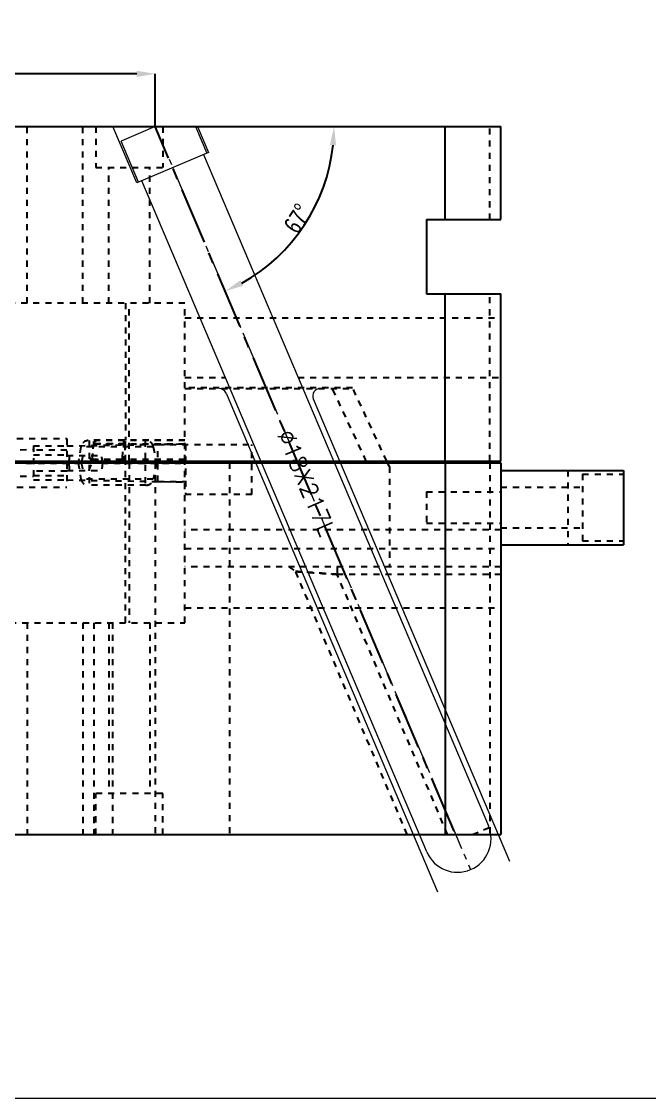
# Model space of a CAD drawing. Header units: millimetres. Extents: x 583 to 1942, y -5112 to 253.
# Drawn here: x 1312.8 to 1481.8, y -4929.3 to -4639.5 of the extents above; entities that cross this region are included whole.
import ezdxf
from ezdxf.enums import TextEntityAlignment as Align

# ---------------------------------------------------------------- set-up
doc = ezdxf.new("R2010")
doc.units = ezdxf.units.MM
doc.header["$LTSCALE"] = 16.335
doc.header["$PDMODE"] = 3
doc.header["$PDSIZE"] = 0.3125
doc.linetypes.add('CENTER', pattern=[0.6, 0.375, -0.075, 0.075, -0.075])
doc.linetypes.add('HIDDEN', pattern=[0.2, 0.1, -0.1])
doc.layers.get('0').update_dxf_attribs({"linetype": 'CONTINUOUS'})
doc.layers.get('Defpoints').update_dxf_attribs({"linetype": 'CONTINUOUS'})
doc.layers.add('DEFAULT_2', color=8, linetype='HIDDEN')
doc.layers.add('epin', color=13, linetype='CONTINUOUS', lineweight=9)
doc.layers.add('slide', color=42, linetype='CONTINUOUS', lineweight=20)
doc.styles.get("Standard").update_dxf_attribs({"font": 'txt', "width": 0.8})
doc.styles.add('TXT', font='txt.shx', dxfattribs={"bigfont": 'gbcbig.shx'})
doc.dimstyles.new('副本 11', dxfattribs={"dimtxt": 2.5, "dimasz": 2.5, "dimexe": 1.25, "dimexo": 0.625, "dimtad": 1, "dimdsep": 46, "dimtxsty": 'Standard', "dimcen": 2.5, "dimadec": 0, "dimazin": 0, "dimtfac": 1, "dimtmove": 0, "dimatfit": 3, "dimfxl": 0, "dimarcsym": 0})

# ---------------------------------------------------------------- blocks, each defined once
blk = doc.blocks.new('*D462')
at = {"layer": 'Defpoints', "color": 0}
for p in [(1041.82, -4667.77), (1348.82, -4667.77), (1441.82, -4667.77), (1383.03, -4701.58), (1429.3, -4857.36)]:
    blk.add_point(p, dxfattribs=at)
at = {"layer": 'epin', "color": 4, "lineweight": -2}
blk.add_arc((1348.82, -4667.77), 48.1, 298.9588, 354.0412, dxfattribs=at)
at = {"layer": 'epin', "color": 4}
for points in [[(1395.83, -4672.72), (1397.49, -4672.8), (1396.92, -4667.77)], [(1372.47, -4710.6), (1371.74, -4709.1), (1367.61, -4712.04)]]:
    blk.add_solid(points, dxfattribs=at)
at = {"layer": 'epin', "color": 6, "insert": (1387.1, -4692.55), "char_height": 5, "attachment_point": 5, "rotation": 57.0755}
blk.add_mtext('67°', dxfattribs=at)
blk = doc.blocks.new('*D464')
at = {"layer": 'Defpoints', "color": 0}
for p in [(1241.82, -4653.57), (1241.82, -4667.77), (1348.82, -4667.77)]:
    blk.add_point(p, dxfattribs=at)
at = {"layer": 'epin', "color": 4, "lineweight": -2}
for p, q in [((1241.82, -4667.77), (1241.82, -4653.57)), ((1343.82, -4653.57), (1246.82, -4653.57)), ((1348.82, -4667.77), (1348.82, -4653.57))]:
    blk.add_line(p, q, dxfattribs=at)
at = {"layer": 'epin', "color": 4}
for points in [[(1246.82, -4652.74), (1246.82, -4654.4), (1241.82, -4653.57)], [(1343.82, -4652.74), (1343.82, -4654.4), (1348.82, -4653.57)]]:
    blk.add_solid(points, dxfattribs=at)
at = {"layer": 'epin', "color": 6, "insert": (1286.37, -4651.07), "char_height": 5, "attachment_point": 5}
blk.add_mtext('107', dxfattribs=at)
blk = doc.blocks.new('*D465')
at = {"layer": 'Defpoints', "color": 0}
for p in [(1041.82, -4667.77), (1134.82, -4667.77), (1441.82, -4667.77), (1100.61, -4701.58), (1054.34, -4857.36)]:
    blk.add_point(p, dxfattribs=at)
at = {"layer": 'epin', "color": 4, "lineweight": -2}
blk.add_arc((1134.82, -4667.77), 48.1, 185.9588, 241.0412, dxfattribs=at)
at = {"layer": 'epin', "color": 4}
for points in [[(1086.15, -4672.8), (1087.81, -4672.72), (1086.72, -4667.77)], [(1111.9, -4709.1), (1111.17, -4710.6), (1116.03, -4712.04)]]:
    blk.add_solid(points, dxfattribs=at)
at = {"layer": 'epin', "color": 6, "insert": (1096.55, -4692.55), "char_height": 5, "attachment_point": 5, "rotation": 302.9245}
blk.add_mtext('67°', dxfattribs=at)

msp = doc.modelspace()

# ---------------------------------------------------------------- linework, layer by layer
at = {"color": 7, "linetype": 'Continuous'}
for p, q in [((1041.821, -4667.766), (1441.821, -4667.766)), ((1426.821, -4692.766), (1426.821, -4667.766)), ((1441.821, -4692.766), (1441.821, -4667.766)), ((1421.821, -4692.766), (1441.821, -4692.766)), ((1421.821, -4692.766), (1421.821, -4712.766)), ((1421.821, -4712.766), (1441.821, -4712.766)), ((1426.821, -4757.766), (1426.821, -4712.766)), ((1441.821, -4757.766), (1441.821, -4712.766)), ((1041.821, -4757.766), (1441.821, -4757.766)), ((1041.821, -4758.266), (1441.821, -4758.266)), ((1331.821, -4758.266), (1331.864, -4757.766)), ((1340.821, -4758.266), (1340.821, -4757.766)), ((1356.821, -4757.766), (1356.821, -4758.266)), ((1411.354, -4758.266), (1411.121, -4757.766)), ((1426.821, -4758.266), (1426.821, -4858.266)), ((1441.821, -4758.266), (1441.821, -4858.266)), ((1441.821, -4760.266), (1474.821, -4760.266)), ((1474.821, -4760.266), (1474.821, -4780.266)), ((1441.821, -4780.266), (1474.821, -4780.266)), ((1041.821, -4858.266), (1441.821, -4858.266))]:
    msp.add_line(p, q, dxfattribs=at)
msp.add_arc((1330.884, -4757.266), 1, 291.25, 329.63962, dxfattribs=at)
at = {"layer": 'DEFAULT_2', "color": 8, "linetype": 'HIDDEN'}
for p, q in [((1314.321, -4715.266), (1314.321, -4667.766)), ((1329.321, -4715.266), (1329.321, -4667.766)), ((1332.821, -4667.766), (1332.821, -4678.766)), ((1350.821, -4667.766), (1350.821, -4678.766)), ((1438.821, -4692.766), (1438.821, -4667.766)), ((1332.821, -4678.766), (1350.821, -4678.766)), ((1336.321, -4715.266), (1336.321, -4678.766)), ((1347.321, -4715.266), (1347.321, -4678.766)), ((1438.821, -4757.766), (1438.821, -4712.766)), ((1356.821, -4715.266), (1126.821, -4715.266)), ((1340.821, -4715.266), (1340.821, -4752.066)), ((1341.821, -4757.766), (1341.821, -4715.266)), ((1356.821, -4757.766), (1356.821, -4715.266)), ((1356.821, -4719.266), (1441.821, -4719.266)), ((1356.821, -4735.266), (1367.696, -4735.266)), ((1387.25, -4735.266), (1441.821, -4735.266)), ((1401.935, -4738.066), (1356.821, -4738.066)), ((1356.821, -4738.266), (1402.028, -4738.266)), ((1405.604, -4757.766), (1396.418, -4738.066)), ((1411.121, -4757.766), (1401.935, -4738.066)), ((1311.594, -4751.734), (1325.061, -4751.734)), ((1325.061, -4751.734), (1325.061, -4764.799)), ((1356.821, -4752.266), (1330.797, -4752.266)), ((1331.061, -4752.266), (1331.061, -4764.266)), ((1331.881, -4757.353), (1332.343, -4752.066)), ((1332.343, -4752.066), (1356.821, -4752.066)), ((1340.313, -4752.066), (1339.85, -4757.353)), ((1340.733, -4752.266), (1340.733, -4753.179)), ((1340.821, -4757.766), (1340.821, -4752.266)), ((1346.061, -4752.266), (1346.061, -4764.266)), ((1279.836, -4755), (1316.016, -4754.684)), ((1316.016, -4753.694), (1325.061, -4753.694)), ((1316.016, -4753.694), (1316.016, -4762.839)), ((1325.061, -4754.873), (1316.016, -4754.873)), ((1325.061, -4753.694), (1356.821, -4753.139)), ((1328.828, -4753.919), (1328.061, -4758.266)), ((1348.295, -4753.919), (1328.828, -4753.919)), ((1331.864, -4757.766), (1332.266, -4753.179)), ((1340.733, -4753.179), (1340.288, -4758.266)), ((1356.821, -4753.179), (1340.733, -4753.179)), ((1348.295, -4753.919), (1349.061, -4758.266)), ((1349.538, -4753.266), (1374.821, -4753.266)), ((1349.538, -4763.266), (1349.538, -4753.266)), ((1356.921, -4753.266), (1356.921, -4766.766)), ((1374.821, -4766.766), (1374.821, -4753.266)), ((1314.064, -4758.326), (1328.123, -4758.326)), ((1316.016, -4756.074), (1325.061, -4756.074)), ((1325.061, -4756.266), (1334.424, -4756.266)), ((1328.061, -4758.266), (1328.828, -4762.614)), ((1334.588, -4758.266), (1334.424, -4756.266)), ((1334.588, -4758.266), (1334.424, -4760.266)), ((1334.459, -4758.326), (1356.821, -4758.326)), ((1356.821, -4757.353), (1339.85, -4757.353)), ((1339.85, -4758.266), (1339.85, -4757.353)), ((1340.821, -4801.266), (1340.821, -4758.266)), ((1341.821, -4758.266), (1341.821, -4801.266)), ((1349.061, -4758.266), (1348.295, -4762.614)), ((1348.821, -4758.266), (1348.821, -4858.266)), ((1356.821, -4801.266), (1356.821, -4758.266)), ((1356.821, -4758.29), (1356.821, -4758.266)), ((1356.821, -4758.296), (1356.821, -4758.29)), ((1368.821, -4758.266), (1368.821, -4858.266)), ((1411.821, -4759.266), (1411.354, -4758.266)), ((1438.821, -4758.266), (1438.821, -4858.266)), ((1325.061, -4760.459), (1316.016, -4760.459)), ((1325.061, -4760.266), (1334.424, -4760.266)), ((1411.821, -4759.266), (1411.821, -4786.266)), ((1459.821, -4760.266), (1459.821, -4780.266)), ((1279.836, -4761.533), (1316.016, -4761.848)), ((1316.016, -4761.66), (1325.061, -4761.66)), ((1316.016, -4762.839), (1325.061, -4762.839)), ((1325.061, -4762.839), (1356.821, -4763.393)), ((1348.295, -4762.614), (1328.828, -4762.614)), ((1349.538, -4763.266), (1356.921, -4763.266)), ((1463.821, -4761.266), (1474.821, -4761.266)), ((1463.821, -4761.266), (1463.821, -4779.266)), ((1311.594, -4764.799), (1325.061, -4764.799)), ((1346.325, -4764.266), (1330.797, -4764.266)), ((1374.821, -4766.766), (1356.821, -4766.766)), ((1421.821, -4766.016), (1441.821, -4766.016)), ((1421.821, -4766.016), (1421.821, -4774.516)), ((1441.821, -4764.766), (1463.821, -4764.766)), ((1421.821, -4774.516), (1441.821, -4774.516)), ((1441.821, -4776.266), (1356.821, -4776.266)), ((1441.821, -4775.766), (1463.821, -4775.766)), ((1356.821, -4781.266), (1441.821, -4781.266)), ((1463.821, -4779.266), (1474.821, -4779.266)), ((1441.821, -4786.266), (1356.821, -4786.266)), ((1384.761, -4786.266), (1386.602, -4787.485)), ((1397.797, -4786.266), (1397.797, -4788.266)), ((1386.602, -4787.485), (1386.602, -4787.485)), ((1416.647, -4858.266), (1386.602, -4787.485)), ((1441.821, -4788.266), (1397.797, -4788.266)), ((1427.51, -4858.266), (1397.797, -4788.266)), ((1356.821, -4797.266), (1441.821, -4797.266)), ((1126.821, -4801.266), (1356.821, -4801.266)), ((1314.321, -4801.266), (1314.321, -4858.266)), ((1329.321, -4801.266), (1329.321, -4858.266)), ((1332.321, -4801.266), (1332.321, -4858.266)), ((1336.321, -4801.266), (1336.321, -4847.266)), ((1337.321, -4801.266), (1337.321, -4858.266)), ((1347.321, -4801.266), (1347.321, -4847.266)), ((1350.821, -4847.266), (1332.821, -4847.266)), ((1332.821, -4858.266), (1332.821, -4847.266)), ((1350.821, -4858.266), (1350.821, -4847.266)), ((1438.689, -4856.449), (1434.407, -4858.266))]:
    msp.add_line(p, q, dxfattribs=at)
at = {"layer": 'DEFAULT_2', "color": 1, "linetype": 'CENTER', "ltscale": 2.509301}
msp.add_line((1429.297, -4857.358), (1348.821, -4667.766), dxfattribs=at)
at = {"layer": 'DEFAULT_2', "color": 8, "linetype": 'HIDDEN'}
for centre, radius, start, end in [((1330.797, -4754.266), 2, 90, 170), ((1333.262, -4753.266), 1, 90, 175), ((1346.325, -4754.266), 2, 10, 90), ((1498.759, -4798.167), 174.517, 166.10801, 166.78345), ((1498.759, -4718.366), 174.517, 193.21655, 193.89199), ((1330.884, -4757.266), 1, 270, 291.25), ((1330.884, -4757.266), 1, 329.63962, 355), ((1330.797, -4762.266), 2, 190, 270), ((1346.325, -4762.266), 2, 270, 350)]:
    msp.add_arc(centre, radius, start, end, dxfattribs=at)
for centre, major_axis, ratio, start_param, end_param in [((1321.305, -4758.266), (2.795, 4.636), 0.7368303, -1.152689, -0.7474227), ((1321.305, -4758.266), (-2.795, 4.636), 0.7368303, -2.3941699, -1.9889037), ((1327.893, -4758.285), (-2.548, 4.223), 0.7368471, -1.9850469, -1.5370698), ((1327.893, -4758.248), (2.548, 4.223), 0.7368471, -1.6045229, -1.1565458)]:
    msp.add_ellipse(centre, major_axis=major_axis, ratio=ratio, start_param=start_param, end_param=end_param, dxfattribs=at)
for points, knots in [([(1340.733, -4753.179), (1340.183, -4753.174), (1339.103, -4753.164), (1337.535, -4753.152), (1336.295, -4753.146), (1335.379, -4753.144), (1334.765, -4753.143), (1334.209, -4753.144), (1333.716, -4753.146), (1333.29, -4753.148), (1332.936, -4753.152), (1332.687, -4753.156), (1332.527, -4753.161), (1332.435, -4753.163), (1332.366, -4753.167), (1332.312, -4753.169), (1332.286, -4753.175), (1332.266, -4753.175), (1332.266, -4753.179)], [0, 0, 0, 0, 0.1950224, 0.3826039, 0.5554775, 0.6343047, 0.7070071, 0.7728947, 0.8313227, 0.8817489, 0.9236706, 0.956714, 0.9698043, 0.9805576, 0.9889573, 0.9949939, 0.9986626, 1, 1, 1, 1]), ([(1332.266, -4753.179), (1332.266, -4753.175), (1332.286, -4753.175), (1332.311, -4753.169), (1332.366, -4753.167), (1332.435, -4753.163), (1332.527, -4753.161), (1332.687, -4753.156), (1332.935, -4753.152), (1333.289, -4753.148), (1333.715, -4753.146), (1334.208, -4753.144), (1334.764, -4753.143), (1335.377, -4753.144), (1336.293, -4753.146), (1337.534, -4753.152), (1339.102, -4753.164), (1340.183, -4753.174), (1340.733, -4753.179)], [0, 0, 0, 0, 0.001335, 0.0049982, 0.0110279, 0.0194208, 0.0301684, 0.0432475, 0.0762591, 0.1181626, 0.1685619, 0.2269717, 0.2928429, 0.3655331, 0.4443552, 0.6172282, 0.8049096, 1, 1, 1, 1]), ([(1331.881, -4757.353), (1331.88, -4757.357), (1331.9, -4757.358), (1331.922, -4757.363), (1331.973, -4757.365), (1332.037, -4757.369), (1332.123, -4757.372), (1332.273, -4757.376), (1332.506, -4757.38), (1332.838, -4757.384), (1333.238, -4757.387), (1333.702, -4757.389), (1334.436, -4757.389), (1335.474, -4757.387), (1336.836, -4757.38), (1338.314, -4757.369), (1339.331, -4757.359), (1339.85, -4757.353)], [0, 0, 0, 0, 0.0012635, 0.004842, 0.0107865, 0.0190965, 0.0297653, 0.0427725, 0.0756625, 0.1174785, 0.1678335, 0.2262378, 0.2921454, 0.4438231, 0.6169368, 0.8047978, 1, 1, 1, 1]), ([(1339.85, -4757.353), (1339.339, -4757.359), (1338.335, -4757.369), (1336.876, -4757.38), (1335.528, -4757.387), (1334.341, -4757.39), (1333.475, -4757.389), (1332.896, -4757.385), (1332.557, -4757.382), (1332.287, -4757.376), (1332.086, -4757.373), (1331.962, -4757.362), (1331.898, -4757.363), (1331.882, -4757.355)], [0, 0, 0, 0, 0.1925154, 0.3779654, 0.5492972, 0.7000772, 0.8245625, 0.8754478, 0.918098, 0.9521279, 0.9772471, 0.9932242, 1, 1, 1, 1]), ([(1397.797, -4788.266), (1397.11, -4788.223), (1395.754, -4788.126), (1393.77, -4787.983), (1391.904, -4787.855), (1390.453, -4787.754), (1389.401, -4787.68), (1388.716, -4787.633), (1388.114, -4787.591), (1387.605, -4787.554), (1387.241, -4787.529), (1387.004, -4787.512), (1386.867, -4787.504), (1386.76, -4787.497), (1386.681, -4787.494), (1386.633, -4787.488), (1386.608, -4787.489), (1386.602, -4787.485)], [0, 0, 0, 0, 0.1840937, 0.3632877, 0.5318674, 0.6841503, 0.7521559, 0.8136153, 0.8676739, 0.9134827, 0.9502433, 0.9649885, 0.9771847, 0.9867877, 0.9937922, 0.9981945, 1, 1, 1, 1]), ([(1386.602, -4787.485), (1386.602, -4787.486), (1386.609, -4787.485), (1386.619, -4787.488), (1386.638, -4787.488), (1386.675, -4787.492), (1386.741, -4787.495), (1386.84, -4787.502), (1386.967, -4787.51), (1387.12, -4787.521), (1387.3, -4787.533), (1387.59, -4787.554), (1388.011, -4787.583), (1388.582, -4787.623), (1389.233, -4787.669), (1389.693, -4787.701), (1389.935, -4787.718)], [0, 0, 0, 0, 0.0012126, 0.0045362, 0.0099763, 0.0175265, 0.0389271, 0.068674, 0.1067028, 0.1529016, 0.2070081, 0.2687301, 0.4138503, 0.5858658, 0.7821458, 1, 1, 1, 1]), ([(1389.935, -4787.718), (1391.158, -4787.803), (1393.07, -4787.934), (1395.691, -4788.121), (1397.088, -4788.222), (1397.797, -4788.266)], [0, 0, 0, 0, 0.4667001, 0.7294861, 1, 1, 1, 1])]:
    msp.add_open_spline(points, degree=3, knots=knots, dxfattribs=at)
at = {"layer": 'epin', "color": 0}
msp.add_lwpolyline([(956.363, -4297.273), (1547.485, -4297.273), (1547.485, -4929.285), (956.363, -4929.285)], close=True, dxfattribs=at)
at = {"layer": 'slide', "color": 112}
for p, q in [((1343.844, -4682.915), (1337.414, -4667.766)), ((1348.821, -4667.766), (1339.616, -4671.674)), ((1359.684, -4667.766), (1362.715, -4674.905)), ((1360.228, -4667.766), (1363.175, -4674.71)), ((1344.304, -4682.72), (1339.616, -4671.674)), ((1363.175, -4674.71), (1343.844, -4682.915)), ((1361.794, -4675.296), (1438.459, -4855.908)), ((1421.89, -4862.941), (1345.225, -4682.329)), ((1367.857, -4739.485), (1424.807, -4873.652)), ((1391.334, -4741.048), (1444.138, -4865.447))]:
    msp.add_line(p, q, dxfattribs=at)
at = {"layer": 'slide', "color": 1, "linetype": 'CENTER', "ltscale": 1.295016}
msp.add_line((1348.821, -4667.766), (1433.691, -4867.709), dxfattribs=at)
at = {"layer": 'slide', "color": 112}
for centre, radius, start, end in [((1366.016, -4740.266), 2, 23, 90), ((1393.175, -4740.266), 2, 90, 203), ((1430.175, -4859.424), 9, 203, 23)]:
    msp.add_arc(centre, radius, start, end, dxfattribs=at)

# ---------------------------------------------------------------- texts
at = {"layer": 'slide', "color": 112, "style": 'TXT'}
msp.add_text('%%c18X217L', height=4.5, rotation=293, dxfattribs=at).set_placement((1389.498, -4763.595), align=Align.MIDDLE)

# ---------------------------------------------------------------- dimensions: what is measured, and where the dimension line sits
at = {"layer": 'epin', "color": 0}
dim = msp.add_linear_dim(base=(1241.821, -4653.568), p1=(1348.821, -4667.766), p2=(1241.821, -4667.766), dimstyle='副本 11', override={"dimtxt": 5, "dimasz": 5, "dimexe": 0, "dimexo": 0, "dimgap": 0, "dimcen": 0, "dimclrd": 4, "dimclre": 4, "dimclrt": 6, "dimtofl": 0}, dxfattribs=at)
dim.commit()
dim.dimension.update_dxf_attribs({"geometry": '*D464', "text_midpoint": (1286.367, -4653.568), "dimtype": 160})
for base, line1, line2, picture, middle in [((1383.029, -4701.579), ((1429.297, -4857.358), (1348.821, -4667.766)), ((1041.821, -4667.766), (1441.821, -4667.766)), '*D462', (1389.194, -4693.909)), ((1100.613, -4701.579), ((1054.344, -4857.358), (1134.821, -4667.766)), ((1441.821, -4667.766), (1041.821, -4667.766)), '*D465', (1094.448, -4693.909))]:
    dim = msp.add_angular_dim_2l(base=base, line1=line1, line2=line2, dimstyle='副本 11', override={"dimtxt": 5, "dimasz": 5, "dimexe": 0, "dimexo": 0, "dimgap": 0, "dimcen": 0, "dimclrd": 4, "dimclre": 4, "dimclrt": 6, "dimtofl": 0}, dxfattribs=at)
    dim.commit()
    dim.dimension.update_dxf_attribs({"geometry": picture, "text_midpoint": middle, "dimtype": 162})

doc.saveas('drawing.dxf')
